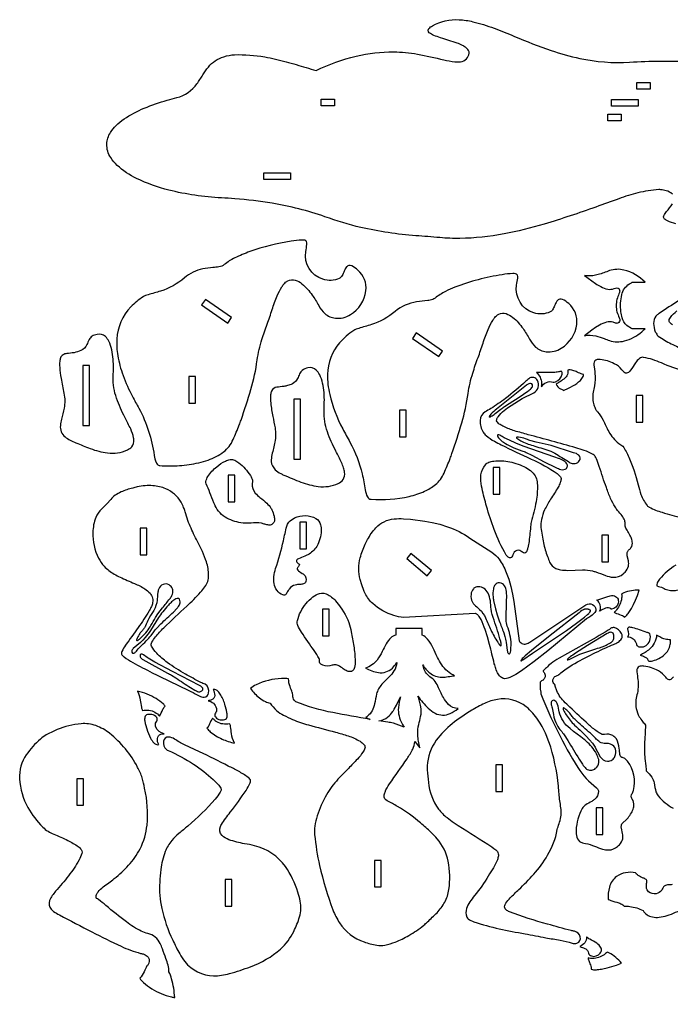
# Model space of a CAD drawing. Extents: x -367 to 392, y -253 to 380.
# Drawn here: x -366.5 to -72.6, y -253.4 to 187.4 of the extents above; entities that cross this region are included whole.
import ezdxf

# ---------------------------------------------------------------- set-up
doc = ezdxf.new("R2010")
doc.units = 0
doc.header["$MEASUREMENT"] = 0
doc.layers.get('0').update_dxf_attribs({"linetype": 'CONTINUOUS'})

msp = doc.modelspace()

# ---------------------------------------------------------------- linework, layer by layer
for points in [[(-72.14, 108.71, 0.124217), (-74.94, 110.22, 0.045844), (-77.36, 110.69, 0.03225), (-78.3, 110.7, 0.046025), (-87.67, 109.21, 0.024282), (-96.24, 106.63, 0.002034), (-106.6, 102.86, -0.011865), (-129.91, 95.19, -0.02595), (-148.06, 90.71, -0.041116), (-167.93, 88.69, -0.027392), (-176.96, 89.07, 0.006425), (-187.78, 89.93, -0.036475), (-212.64, 93.66, -0.03226), (-228.81, 98.51, 0.042443), (-252.61, 104.54, 0.022581), (-269.4, 106.6, 0.007263), (-275.53, 107, -0.048878), (-299.21, 110.48, -0.046852), (-313.76, 115.71, -0.076476), (-322.52, 121.65, -0.057339), (-325.43, 125.12, -0.148204), (-327.17, 131.27, -0.136588), (-325.53, 136.47, -0.06527), (-323, 139.62, -0.047104), (-319.42, 142.58, -0.050602), (-310.28, 147.44, -0.030854), (-299.93, 150.98, -0.005833), (-295.53, 152.17, 0.173152), (-286.54, 158.39, 0.019615), (-283.88, 162.43, -0.028709), (-281.39, 165.98, -0.14828), (-274.43, 170.63, -0.062568), (-269.55, 171.51, -0.055794), (-255.98, 170.52, -0.022927), (-246.33, 168.33, -0.00608), (-241.78, 167.06, -0.000652), (-232.8, 164.39, -0.054496), (-214.75, 170.92, -0.059248), (-197.8, 172.83, -0.037564), (-187.14, 171.8, -0.019111), (-175.21, 169.22, 0.031811), (-170.21, 168.37, 0.02051), (-168.37, 168.28, 0.319528), (-163.86, 171.53, 0.266374), (-164.39, 173.95, 0.067307), (-165.22, 174.73, 0.048719), (-166.76, 175.69, 0.035757), (-169.18, 176.76, 0.008485), (-176.66, 179.17, -0.011395), (-179.7, 180.24, -0.077706), (-181.75, 181.41, -0.233752), (-182.3, 182.52, -0.166477), (-181.91, 183.37, -0.069672), (-180.36, 184.57, -0.145957), (-168.31, 187.32, -0.04794), (-162.14, 186.42, -0.031823), (-152.52, 183.46, -0.010841), (-143.4, 179.79, 0.016842), (-126.84, 173.45, 0.026706), (-113.92, 169.86, 0.067088), (-91.42, 168.16, -0.032685), (-63.73, 168.31, -0.04507)], [(-70.55, 95.35, -0.074183), (-74.29, 96.58, -0.043802), (-75.64, 97.46, -0.274695), (-76.08, 98.56, -0.060092), (-75.98, 98.97, -0.077754), (-74.81, 100.8, 0.02763), (-72.03, 104.27, 0.092193)], [(-69.2, 60.78, -0.002371), (-78.16, 54.86, 0.013297), (-79.35, 53.99, 0.084841), (-79.6, 53.71, 0.148206), (-80.6, 50.39, 0.109358), (-79.84, 46.68, -0.01257), (-78.99, 45.17, 0.085843), (-78.49, 44.61, 0.036842), (-72.65, 41.23, 0.002365), (-66.46, 38.26, -0.017758)], [(-72.12, 49.78, -0.079079), (-73.42, 50.91, -0.25982), (-73.57, 52.17, -0.079819), (-73.06, 53.11, -0.0556), (-70.1, 56.02, -0.030559)], [(-66.48, 28.78, -0.038351), (-77.12, 32.59, 0.054843), (-85.09, 35.11, 0.20455), (-86.96, 34.61, 0.084397), (-88.78, 32.62, -0.009797), (-91, 29.31, -0.111572), (-92.35, 28.07, -0.324601), (-93.96, 28.4, -0.032168), (-94.89, 29.54, 0.10125), (-98.36, 32.24, 0.093321), (-104.69, 34.16, 0.050285), (-106.01, 34.13, 0.332717), (-107.55, 32.31, 0.061128), (-107.47, 30.8, -0.02554), (-106.96, 26.6, -0.077396), (-107.61, 20.82, 0.108714), (-107.87, 14.9, 0.030662), (-107.55, 13.68, 0.005618), (-106.76, 11.71, 0.089569), (-105.92, 10.53, -0.061549), (-103.42, 6.82, 0.001149), (-100.87, 1.69, 0.104939), (-96.34, -3.68, 0.04266), (-94.41, -4.89, -0.018674), (-91.79, -9.88, -0.052984), (-87.62, -22.31, 0.022787), (-86.32, -26.72, 0.081037), (-83.52, -31.71, 0.11254), (-82.55, -32.45, 0.051798), (-76.71, -34.76, 0.006146), (-67.99, -37.16, 0.000421)], [(-70.57, -58.54, 0.078884), (-77.92, -64.85, 0.061034), (-79.05, -66.69, 0.20757), (-79.08, -67.96, -0.051375), (-76.49, -68.83, 0.035339), (-74.12, -69.74, 0.144851), (-69.64, -69.69, -0.064584)], [(-71.6, -108.89, -0.099403), (-72.86, -110.09, -0.318601), (-74.4, -109.93, -0.072566), (-75.15, -109.1, 0.106226), (-78.47, -106.23, 0.093937), (-84.94, -104.08, 0.052461), (-86.61, -104.07, 0.303993), (-88.1, -105.63, 0.07106), (-88.15, -106.66, 0.003072), (-87.67, -110.18, -0.093042), (-88.13, -117.05, 0.111206), (-88.47, -123.19, 0.090177), (-87.06, -126.89, 0.03349), (-85.57, -129.05, 0.012826), (-84.24, -130.67, -0.005191), (-84.73, -139.28, 0.040362), (-84.54, -145.67), (-84.14, -149.09, -0.013848), (-83.95, -151.36, -0.052714), (-81.4, -154.15, -0.115154), (-80.37, -156.71, 0.034638), (-79.53, -160.77, 0.087014), (-78.61, -162.6, 0.089508), (-71.76, -168.19, 0.007521)], [(-72.27, -202.58, -0.154666), (-73.13, -202.72, 0.061744), (-74.76, -202.78, 0.243898), (-76.48, -204.12, -0.042741), (-76.94, -205.13, -0.213098), (-79.49, -206.68, -0.205078), (-82.85, -205.84, -0.206613), (-83.86, -203.72, -0.035686), (-83.87, -203.01, -0.018749), (-83.65, -201.17, 0.104793), (-83.67, -200.68, 0.100775), (-84.03, -200.3, 0.067328), (-85.25, -199.6, -0.039797), (-87.6, -198.45, -0.100714), (-88.78, -197.31, 0.220677), (-97.31, -198.97, 0.16503), (-100.53, -203.72, 0.090455), (-101.03, -209.24, 0.037936), (-99.95, -209.68, 0.016012), (-96.29, -210.82, -0.085583), (-94.47, -211.72, -0.054182), (-93.85, -212.33, -0.054918), (-91.32, -212.44, -0.086615), (-85.32, -214.32, 0.220653), (-81.17, -217.17, 0.078701), (-78.09, -217.28, 0.050032), (-74.55, -216.55, 0.06409), (-67.02, -213.12, 0.047462)]]:
    msp.add_lwpolyline(points, format="xyb")
for points in [[(-82.22, 156), (-88.22, 156), (-88.22, 159), (-82.22, 159)], [(-224.46, 148.49), (-230.46, 148.49), (-230.46, 151.49), (-224.46, 151.49)], [(-87.55, 148.29), (-99.55, 148.29), (-99.55, 151.29), (-87.55, 151.29)], [(-95.21, 141.78), (-101.21, 141.78), (-101.21, 144.78), (-95.21, 144.78)], [(-244.37, 115.29), (-256.37, 115.29), (-256.37, 118.29), (-244.37, 118.29)], [(-270.91, 53.02), (-282.74, 61.24), (-284.45, 58.77), (-272.62, 50.56)], [(-175.82, 37.9), (-187.65, 46.12), (-189.36, 43.65), (-177.53, 35.44)], [(-334.93, 31.37), (-337.93, 31.37), (-337.93, 4.37), (-334.93, 4.37)], [(-287.26, 26.4), (-290.26, 26.4), (-290.26, 14.4), (-287.26, 14.4)], [(-85.41, 17.88), (-88.41, 17.88), (-88.41, 5.88), (-85.41, 5.88)], [(-239.84, 16.25), (-242.84, 16.25), (-242.84, -10.75), (-239.84, -10.75)], [(-192.17, 11.28), (-195.17, 11.28), (-195.17, -0.72), (-192.17, -0.72)], [(-150, -14.6), (-153, -14.6), (-153, -26.6), (-150, -26.6)], [(-269.44, -18.04), (-272.44, -18.04), (-272.44, -30.04), (-269.44, -30.04)], [(-237.14, -39.21), (-240.14, -39.21), (-240.14, -51.21), (-237.14, -51.21)], [(-309.12, -41.88), (-312.12, -41.88), (-312.12, -53.88), (-309.12, -53.88)], [(-103.92, -57.05), (-100.92, -57.05), (-100.92, -45.05), (-103.92, -45.05)], [(-190.02, -53.34), (-191.95, -55.64), (-182.75, -63.35), (-180.83, -61.05)], [(-226.93, -78.39), (-229.93, -78.39), (-229.93, -90.39), (-226.93, -90.39)], [(-135.21, -98.21), (-119.93, -87.98), (-115.42, -84.78), (-111.75, -81.98), (-110.4, -80.82), (-109.88, -80.33), (-109.66, -80.1), (-109.47, -79.89), (-109.31, -79.69), (-109.24, -79.6), (-109.18, -79.52), (-109.13, -79.43), (-109.09, -79.36), (-109.07, -79.32), (-109.05, -79.28), (-109.04, -79.25), (-109.03, -79.22), (-109.02, -79.18), (-109.01, -79.15), (-109, -79.12), (-109, -79.11), (-109, -79.09), (-109, -79.08), (-109, -79.06), (-109, -79.05), (-109, -79.04), (-109, -79.03), (-109, -79.01), (-109.01, -79), (-109.01, -78.99), (-109.01, -78.98), (-109.02, -78.97), (-109.02, -78.96), (-109.03, -78.94), (-109.03, -78.93), (-109.04, -78.92), (-109.05, -78.91), (-109.05, -78.91), (-109.06, -78.9), (-109.07, -78.89), (-109.08, -78.88), (-109.09, -78.87), (-109.1, -78.86), (-109.11, -78.86), (-109.13, -78.85), (-109.14, -78.84), (-109.54, -78.66), (-109.73, -78.58), (-109.91, -78.52), (-110.09, -78.46), (-110.27, -78.42), (-110.44, -78.38), (-110.6, -78.36), (-110.76, -78.34), (-110.92, -78.34), (-111.08, -78.34), (-111.23, -78.35), (-111.38, -78.37), (-111.52, -78.4), (-111.67, -78.43), (-111.81, -78.48), (-111.95, -78.53), (-112.09, -78.59), (-112.23, -78.65), (-112.37, -78.73), (-112.65, -78.89), (-112.94, -79.08), (-113.53, -79.52), (-114.17, -80.03), (-127.21, -90.25), (-135.61, -96.99), (-138.56, -99.48), (-139.5, -100.34), (-139.82, -100.66), (-139.93, -100.78), (-139.98, -100.84), (-140.01, -100.89), (-140.24, -101.21), (-140.32, -101.34), (-140.38, -101.45), (-140.4, -101.5), (-140.42, -101.54), (-140.43, -101.55), (-140.43, -101.57), (-140.44, -101.59), (-140.44, -101.59), (-140.44, -101.6), (-140.44, -101.61), (-140.44, -101.61), (-140.44, -101.62), (-140.44, -101.63), (-140.44, -101.63), (-140.44, -101.63), (-140.44, -101.64), (-140.44, -101.64), (-140.44, -101.64), (-140.44, -101.64), (-140.43, -101.65), (-140.43, -101.65), (-140.43, -101.65), (-140.43, -101.65), (-140.43, -101.65), (-140.43, -101.66), (-140.43, -101.66), (-140.43, -101.66), (-140.43, -101.66), (-140.42, -101.66), (-140.42, -101.66), (-140.42, -101.67), (-140.42, -101.67), (-140.42, -101.67), (-140.42, -101.67), (-140.41, -101.67), (-140.41, -101.67), (-140.41, -101.67), (-140.41, -101.67), (-140.41, -101.67), (-140.4, -101.67), (-140.4, -101.68), (-140.4, -101.68), (-140.4, -101.68), (-140.39, -101.68), (-140.39, -101.68), (-140.38, -101.68), (-140.38, -101.68), (-140.37, -101.68), (-140.36, -101.68), (-140.36, -101.68), (-140.34, -101.67), (-140.33, -101.67), (-140.31, -101.67), (-140.27, -101.65), (-140.23, -101.64), (-140.18, -101.62), (-140.13, -101.59), (-140.02, -101.53), (-139.89, -101.46), (-139.58, -101.26)], [(-148.71, -148.56), (-151.71, -148.56), (-151.71, -160.56), (-148.71, -160.56)], [(-337.65, -154.84), (-340.65, -154.84), (-340.65, -166.84), (-337.65, -166.84)], [(-106.53, -179.98), (-103.53, -179.98), (-103.53, -167.98), (-106.53, -167.98)], [(-206.53, -203.65), (-203.53, -203.65), (-203.53, -191.65), (-206.53, -191.65)], [(-273.79, -212.31), (-270.79, -212.31), (-270.79, -200.31), (-273.79, -200.31)]]:
    msp.add_lwpolyline(points, close=True)
for points in [[(-304.95, -12.25, 0.200886), (-303.82, -13.57, 0.076412), (-303.34, -13.69, 0.026755), (-298.78, -13.85, 0.031829), (-290.07, -13.24, 0.044863), (-281.51, -11.2, 0.078024), (-274.56, -7.55, 0.12708), (-270.21, -1.93, 0.011734), (-267.44, 4.62, 0.012041), (-266.64, 6.84, 0.009974), (-262.19, 20.65, 0.037518), (-259.38, 33.92, -0.03828), (-257.23, 43.16, -0.018642), (-254.87, 50.08, 0.01105), (-252.63, 56.66, -0.021345), (-250.34, 62.8, -0.032432), (-248.21, 66.89, -0.016407), (-247.3, 68.25, -0.075549), (-246.6, 68.93, -0.031413), (-245.52, 69.67, -0.190146), (-242.23, 69.93, -0.097804), (-239.17, 68.24, -0.0654), (-234.56, 63.18, -0.027877), (-231.63, 58.41, 0.072236), (-228.91, 54.87, 0.162602), (-224.1, 52.77, 0.171114), (-217.32, 54.35, 0.224878), (-210.33, 65.1, 0.249742), (-213.99, 74.46, 0.087307), (-216.74, 76.33, 0.129506), (-218.04, 76.45, 0.198523), (-219.34, 75.51, 0.058323), (-220.34, 73.44, -0.036337), (-221.28, 71.6, -0.123285), (-222.34, 70.69, -0.187919), (-229.71, 70.28, -0.376074), (-237.45, 82.81, 0.010684), (-236.98, 85.99, 0.136395), (-237.14, 87.32, 0.213776), (-237.92, 87.9, 0.084222), (-239.14, 87.96, 0.036422), (-244.07, 87.45, 0.047633), (-262.68, 82.79, 0.024408), (-269.48, 79.94, 0.054445), (-274.23, 76.89, -0.112432), (-276.61, 75.93, -0.026489), (-279.33, 75.58, 0.024351), (-283.91, 74.95, 0.125908), (-292.17, 70.9, -0.100067), (-302.96, 64.96, -0.006358), (-308.54, 63.35, 0.053921), (-310.83, 62.4, 0.054696), (-316.35, 57.88, 0.179232), (-322.65, 43.3, 0.062305), (-322.23, 35.86, 0.045775), (-319.85, 26.99, 0.035532), (-315.63, 17.48, 0.007187), (-312.7, 12.16, -0.086118), (-305.78, -9.09, 0.057519)], [(-207.97, -28.83, 0.072264), (-190.87, -27.6, 0.047752), (-183.88, -25.29, 0.06489), (-178.99, -22.27, 0.117509), (-175.12, -17.05, 0.011733), (-172.35, -10.5, 0.012041), (-171.55, -8.28, 0.009974), (-167.1, 5.53, 0.037518), (-164.29, 18.8, -0.03828), (-162.14, 28.04, -0.018642), (-159.78, 34.96, 0.01105), (-157.54, 41.54, -0.021345), (-155.25, 47.68, -0.032432), (-153.12, 51.77, -0.016407), (-152.21, 53.13, -0.075549), (-151.51, 53.81, -0.031412), (-150.43, 54.55, -0.190146), (-147.14, 54.8, -0.097804), (-144.08, 53.12, -0.0654), (-139.47, 48.06, -0.027877), (-136.54, 43.29, 0.072236), (-133.82, 39.75, 0.162602), (-129.01, 37.65, 0.171114), (-122.23, 39.23, 0.224878), (-115.24, 49.98, 0.249742), (-118.9, 59.34, 0.087307), (-121.65, 61.21, 0.129506), (-122.95, 61.33, 0.198523), (-124.25, 60.39, 0.058323), (-125.25, 58.32, -0.036337), (-126.19, 56.48, -0.123285), (-127.25, 55.57, -0.187919), (-134.62, 55.16, -0.376074), (-142.36, 67.69, 0.010686), (-141.89, 70.87, 0.136396), (-142.05, 72.2, 0.213824), (-142.83, 72.78, 0.083514), (-144.05, 72.84, 0.033908), (-148.84, 72.36, 0.055866), (-170.18, 66.69, 0.018654), (-174.4, 64.82, 0.051091), (-179.18, 61.75, -0.102337), (-181.33, 60.84, -0.032699), (-182.46, 60.66, 0.005922), (-187.47, 60.09, 0.141126), (-197.08, 55.78, -0.099822), (-207.87, 49.84, -0.003605), (-213.6, 48.18, 0.065096), (-215.83, 47.21, 0.071007), (-222.23, 41.67, 0.170934), (-227.59, 27.45, 0.068485), (-226.67, 18.38, 0.061559), (-220.82, 2.88, 0.006901), (-217.53, -3.12, -0.062354), (-212.05, -17.43, -0.024925), (-210.62, -24.6, 0.073836), (-209.68, -27.75, 0.296769)], [(-84.43, 68.94, 0.137943), (-93.97, 74.46, 0.136391), (-100.5, 74.2, -0.024003), (-105.58, 72.39, -0.085593), (-110.37, 71.83, -0.030999), (-111.84, 72.03), (-108.46, 69.55), (-106.75, 68.37, 0.015448), (-104.46, 66.99, 0.069506), (-101.27, 65.8, 0.147107), (-98.46, 66.15, -0.043052), (-97.22, 66.46, -0.27528), (-96.2, 65.95, -0.187502), (-95.88, 64.88, -0.049468), (-95.99, 64.35, -0.007301), (-96.92, 61.94, 0.124075), (-97.28, 56.23, 0.034634), (-96.93, 54.94, -0.016518), (-95.91, 52.32, -0.346), (-96.71, 50.5, -0.153192), (-97.34, 50.44, -0.060351), (-98.87, 50.89, 0.154572), (-101.81, 50.95, 0.066398), (-105.05, 49.56), (-106.75, 48.51), (-108.46, 47.33), (-111.84, 44.86, -0.107399), (-106.69, 44.75, -0.034372), (-102.88, 43.59, 0.005505), (-100.5, 42.68, 0.144527), (-93.8, 42.49, 0.114737), (-85.85, 46.68, 0.021255), (-84.48, 47.94), (-90.25, 47.94, -0.057293), (-92.63, 49.49, -0.143922), (-94.81, 52.93, -0.051345), (-95.35, 55.69, -0.080462), (-94.96, 63.37, -0.199468), (-91.53, 68.19, -0.022347), (-90.25, 68.94)], [(-331.58, 45.46, 0.086175), (-333.78, 44.63, 0.128122), (-335.16, 43.12, 0.017154), (-336.14, 40.84, -0.183706), (-338.86, 38.16, -0.066052), (-341.92, 37.21, -0.02012), (-345.21, 36.8, 0.104146), (-346.92, 36.26, 0.16671), (-348.04, 34.85, 0.077125), (-348.4, 33.28, 0.046198), (-348.43, 30.68, 0.026648), (-347.8, 25.58, 0.004674), (-346.49, 18.89, -0.095938), (-346.46, 12.2, -0.016064), (-347.63, 7.22, 0.026209), (-348.13, 4.41, 0.25073), (-346.01, -0.7, 0.063427), (-343.76, -2.2, 0.031097), (-341.12, -3.39, 0.009381), (-334.64, -6.01, 0.055542), (-326.87, -8, 0.135515), (-317.9, -6.64, 0.107648), (-315.97, -5.18, 0.194451), (-315, -2, 0.035847), (-315.09, -1.23, 0.053142), (-316.42, 2.81, 0.015176), (-318.97, 7.9, -0.034074), (-322.81, 16.7, -0.088951), (-324.32, 26.13), (-324.18, 30.06, 0.055594), (-324.95, 38.56, 0.055039), (-326.27, 42.4, 0.081176), (-327.84, 44.52, 0.24415)], [(-236.49, 30.34, 0.11908), (-239.05, 29.24, 0.11877), (-240.23, 27.69, -0.010392), (-241.15, 25.5, -0.158663), (-243.5, 23.18, -0.065007), (-245.7, 22.35, -0.024484), (-247.36, 22, -0.010639), (-250.51, 21.62, 0.269258), (-252.89, 19.88, 0.085131), (-253.31, 18.22, 0.051236), (-253.26, 14.52, 0.025356), (-252.34, 8.45, -0.005611), (-251.32, 3.31, -0.09439), (-251.41, -3.08, -0.008807), (-252.73, -8.79, 0.068768), (-253.03, -11.84, 0.193611), (-251.21, -15.55, 0.068914), (-248.76, -17.28, 0.021036), (-247.41, -17.94, 0.007217), (-239.62, -21.12, 0.054627), (-231.81, -23.12, 0.13562), (-222.81, -21.76, 0.134255), (-220.63, -19.96, 0.1846), (-219.94, -16.73, 0.04074), (-220.43, -14.7, 0.031872), (-221.33, -12.31, 0.015176), (-223.88, -7.22, -0.034073), (-227.72, 1.58, -0.08895), (-229.23, 11.01), (-229.09, 14.94, 0.055589), (-229.86, 23.44, 0.055092), (-231.18, 27.28, 0.081119), (-232.75, 29.4, 0.244052)], [(-131.26, 21.93, -0.100406), (-128.95, 23.77, -0.189257), (-125.88, 23.94, 0.105448), (-124.91, 24.13, 0.246141), (-121.81, 27.5, 0.247983), (-122.22, 28.9, -0.083706), (-123.51, 28.51, -0.032798), (-125.72, 28.28, -0.01493), (-127.99, 28.22), (-133.35, 28.23, -0.184184), (-131.11, 23.59, -0.079941)], [(-124.48, 23.07, 0.227683), (-122.52, 20.9, -0.07172), (-121.26, 20.21), (-118.97, 21.23, 0.041486), (-115.29, 23.34, 0.036401), (-113.62, 24.73, 0.093757), (-112.42, 26.47, 0.07834), (-112.2, 27.42, -0.061288), (-113.29, 27.72, -0.013452), (-115.57, 28.68, 0.037177), (-117.49, 29.32, 0.075458), (-118.88, 29.42, 0.040778), (-119.3, 29.34, -0.202989), (-119.76, 26.81, -0.081375), (-121.16, 25.27, -0.03842), (-123.06, 23.95, 0.021357)], [(-93.46, -61.69, 0.137323), (-91.95, -59, 0.098673), (-91.98, -56.66), (-92.51, -54.36, -0.173265), (-92.29, -52.33, -0.070371), (-91.9, -51.81, 0.059497), (-90.83, -50.76, 0.205654), (-90.23, -48.01, 0.067934), (-90.76, -46.18, 0.036633), (-91.95, -43.84, -0.018786), (-93.1, -41.84, -0.118597), (-93.44, -40.19, 0.084204), (-93.63, -38.44, 0.072012), (-94.79, -36.36, 0.025323), (-96.84, -33.91, -0.045066), (-97.96, -32.34, -0.032822), (-99.98, -28.49, -0.019656), (-101.9, -23.62, -0.009405), (-105.09, -14.12, 0.010412), (-106.37, -10.57, 0.058026), (-106.9, -9.53, 0.089479), (-108.15, -8.56, 0.042362), (-111.85, -6.88, 0.018038), (-115.73, -5.65, 0.005141), (-137.18, 0.23, -0.005268), (-143.29, 1.97, -0.033686), (-148.17, 3.88, -0.019735), (-149.81, 4.77, -0.092633), (-151.21, 6.06, -0.233453), (-151.36, 7.04, -0.100763), (-150.77, 8.28, -0.073914), (-148.02, 11.12, -0.061878), (-134.61, 19.09, 0.414856), (-133, 24.7, 0.181331), (-134.62, 26.01, 0.177887), (-136.37, 25.82, 0.016263), (-138.19, 24.32, -0.016743), (-147.39, 16.59, -0.023858), (-153.98, 12.03, -0.004986), (-156.61, 10.51, 0.264328), (-158.87, 6.68, 0.138882), (-157.4, 1.33, 0.06975), (-156.14, -0.14, 0.053745), (-152.41, -2.74, 0.014856), (-149.34, -4.32, 0.010951), (-135.87, -10.72, -0.043531), (-124.1, -17.31, -0.051754), (-122.85, -18.39, -0.205911), (-122.35, -19.83, -0.081675), (-122.67, -21.33, -0.038406), (-123.67, -23.42, -0.010733), (-127.08, -28.85, 0.029265), (-129.74, -33.65, 0.054829), (-131.21, -38, 0.070328), (-131.41, -41.56, 0.017245), (-130.27, -48.52, 0.039657), (-128.44, -54.68, 0.015223), (-127.48, -57.26, 0.191715), (-124.68, -60.01, 0.067685), (-122.59, -60.64, 0.045711), (-119.24, -60.91), (-112.62, -60.73, -0.055827), (-108.16, -61.2, -0.022969), (-106.71, -61.61, -0.009323), (-102.32, -63.22, 0.069327), (-98.87, -64.04, 0.202077), (-94.26, -62.45, 0.030357)], [(-149.48, 11.68, -0.017285), (-147.84, 12.89), (-145.81, 14.24), (-141.29, 17.12), (-137.33, 19.79, 0.03608), (-135.76, 21.11, 0.231357), (-135.19, 22.75, 0.401062), (-136.09, 23.36, 0.127949), (-137.45, 22.86, 0.026959), (-137.95, 22.51), (-146.25, 16), (-151.38, 11.81, 0.019839), (-153.97, 9.49, 0.046357), (-154.6, 8.68, 0.066275), (-154.74, 8.35, 0.27869), (-154.68, 8.22, 0.27869), (-154.54, 8.22, 0.085642), (-153.84, 8.52, 0.028704), (-152, 9.74)], [(-119.49, -13.49, 0.160966), (-119.99, -12.52, 0.07263), (-121.18, -11.55, 0.045509), (-123.45, -10.43), (-125.1, -9.85), (-139.4, -4.88), (-142.7, -3.57), (-145.6, -2.28), (-147.93, -1.12, 0.010136), (-150, 0.04, 0.15381), (-150.76, 0.17, 0.206077), (-150.97, -0.01, 0.206077), (-150.99, -0.29, 0.119758), (-150.48, -1.21, 0.073325), (-148.24, -3.19, 0.041086), (-144.82, -5.11, 0.034184), (-140.02, -6.99, -0.028592), (-138.03, -7.78), (-135.55, -8.98), (-129.9, -11.93), (-124.69, -14.56, 0.032902), (-122.39, -15.47, 0.244386), (-119.96, -14.97, 0.245288)], [(-114.11, -11.56, 0.381878), (-114.33, -9.02, 0.158869), (-116.71, -7.97), (-126.84, -4.66), (-133.56, -3.1), (-136.41, -2.31, -0.038469), (-138.36, -1.59, 0.080632), (-141.48, -0.89, 0.02074), (-142.15, -0.9, 0.126201), (-142.41, -1.01, 0.209531), (-142.44, -1.15, 0.209531), (-142.36, -1.28, 0.069833), (-141.89, -1.65, 0.03583), (-139.92, -2.76, 0.047564), (-134.2, -4.9, -0.001125), (-127.02, -7.2, -0.027963), (-126.31, -7.51), (-125.13, -8.13, -0.005573), (-119.02, -11.92, 0.085995), (-117.3, -12.72, 0.202634), (-114.85, -12.3, 0.093177)], [(-252.77, -33.62, -0.049125), (-251.75, -36.43, -0.06966), (-251.59, -38.35, -0.154721), (-252.09, -39.71, -0.201842), (-253.55, -40.48, -0.076231), (-254.64, -40.45, -0.057519), (-256.25, -40.03, 0.108014), (-260.96, -39.55, -0.051008), (-265.76, -39.62, -0.089941), (-273, -37.38, -0.159094), (-278.36, -31.78, -0.018367), (-278.98, -30.43, -0.013394), (-280.66, -25.93, 0.025648), (-282.36, -21.92, -0.133357), (-282.47, -20.82, -0.101937), (-281.57, -18.59, -0.078666), (-277.58, -14.22, -0.058912), (-273.66, -11.64, -0.060397), (-271.57, -10.94, -0.158098), (-269.51, -11.27, -0.051696), (-267.62, -12.43, -0.093286), (-262.42, -18.22, -0.077457), (-261.54, -20.32, -0.090304), (-261.57, -21.73, 0.202474), (-260.24, -26.05, 0.05362), (-258.13, -28.07, -0.010867), (-255.02, -30.65, -0.066223), (-253.17, -32.86, -0.030922)], [(-144.48, -54.77, -0.198391), (-145.12, -55.32, -0.209616), (-145.88, -55.14, -0.049029), (-146.82, -54.33, -0.044545), (-147.06, -54.01, -0.046474), (-152.54, -42.46, -0.021678), (-155.92, -32.03, -0.013911), (-157.98, -24.06, -0.049434), (-158.55, -19.34, -0.022768), (-158.48, -17.82, -0.128508), (-156.48, -13.32, -0.128318), (-154.86, -12.2, -0.063443), (-152.67, -11.64, -0.079199), (-145.5, -12, -0.076104), (-138.19, -14.61, -0.049887), (-135.54, -16.48, -0.094349), (-133.68, -18.97, -0.085401), (-133.08, -21.7, -0.054879), (-133.41, -28.8, -0.041241), (-135.52, -38.04, 0.045528), (-135.99, -40.36, -0.003352), (-136.79, -47.87, -0.032609), (-137.31, -50.75, -0.024583), (-137.74, -52.1, -0.075066), (-138.26, -52.94, -0.349101), (-139.26, -53.09, 0.054713), (-140.96, -52.02, 0.374035), (-143.42, -52.75, 0.047318), (-144.09, -53.98, -0.021706)], [(-315.46, -23.8, 0.034357), (-320.78, -25.59, 0.046107), (-323.41, -27.07, 0.053455), (-325.4, -28.91), (-327.24, -30.99, -0.029878), (-329.61, -33.33, 0.112674), (-332.15, -37.09, 0.0904), (-333.46, -43.83, 0.124838), (-330.88, -55.42, 0.059256), (-328.36, -59.09, 0.079318), (-323.8, -62.62, 0.021476), (-321.21, -63.97, 0.001858), (-314.74, -66.88, -0.047535), (-309.99, -69.25, -0.063131), (-307.7, -71.23, -0.246516), (-306.65, -76.02, -0.054808), (-307.26, -77.66, -0.024578), (-308.1, -79.2, -0.018419), (-313.03, -86.68, 0.002014), (-318.71, -94.66, 0.039638), (-320.38, -97.52, 0.086903), (-320.62, -98.44, 0.172314), (-320.44, -98.94, 0.068726), (-319.38, -99.96, 0.0409), (-315.45, -102.5, 0.005759), (-306.7, -107.04, 0.005048), (-289.22, -115.56, -0.015725), (-285.51, -117.54, 0.125208), (-283.28, -118.05, 0.331309), (-281.26, -116.27, 0.310077), (-282.85, -112.25, 0.0984), (-283.83, -111.87, -0.044466), (-284.78, -111.4, -0.010279), (-291.76, -107.7, -0.027058), (-299.89, -102.44, -0.039977), (-304.68, -98.26, -0.060092), (-306.99, -95.14, -0.174624), (-307.13, -94.18, -0.072412), (-306.83, -93.27, -0.060812), (-305.29, -90.95, -0.03148), (-301.49, -86.85, -0.006427), (-291.13, -77.1, 0.02209), (-284.89, -70.77, 0.0149), (-282.92, -68.4, 0.157422), (-281.3, -63.13, 0.077802), (-282.24, -57.15, 0.036961), (-284.04, -52.45, 0.011408), (-287.59, -45.3, -0.030383), (-290.63, -38.42, -0.025276), (-291.8, -34.5, 0.028785), (-292.55, -32.56, 0.038808), (-293.59, -30.21, 0.161101), (-300.55, -24.18, 0.08685), (-306.36, -22.78, 0.073912), (-313.48, -23.3, 0.017598)], [(-238.36, -62.8, -0.338816), (-237.49, -65.97, -0.242259), (-238.54, -67.03, -0.075638), (-240, -67.28, 0.03999), (-242.23, -67.52, 0.184258), (-244.91, -69.35, 0.044413), (-245.83, -70.83, -0.035791), (-246.37, -71.67, -0.321229), (-247.78, -72.02, -0.258806), (-251.75, -66.9, -0.073135), (-251.85, -63.78, -0.049435), (-251.05, -60.15, 0.030692), (-247.54, -47.55, -0.002737), (-246.05, -41.06, -0.113977), (-245.04, -39.23, -0.111246), (-242.47, -37.31, -0.237065), (-232.86, -37.49, -0.206368), (-230.76, -40.37, -0.082083), (-230.49, -43.1, -0.112916), (-232.5, -50.14, -0.121597), (-236.58, -53.93, -0.029838), (-237.92, -54.59, -0.006407), (-240.75, -55.68, 0.099709), (-241.48, -56.18, 0.237423), (-241.63, -56.88, 0.266157), (-240.58, -58.02, -0.217602), (-240.34, -58.26, -0.217602), (-240.37, -58.6, -0.071181), (-241.09, -59.58, 0.077239), (-241.35, -60.09, 0.125075), (-241.35, -60.37, 0.170767), (-240.71, -61.2), (-239.07, -62.27, -0.036059)], [(-111.11, -76.43, -0.247839), (-108.13, -76.3, -0.25383), (-106.6, -78.53, -0.119809), (-106.71, -79.13, -0.125984), (-108.94, -81.62, -0.036142), (-110.85, -82.71), (-128.24, -97.15), (-134.46, -102.07), (-140.24, -106.24), (-142.77, -107.84, -0.051843), (-146.33, -109.56, -0.06534), (-147.65, -109.78, -0.161111), (-149.26, -109.18, -0.107918), (-150.65, -107.63, -0.047254), (-151.77, -105.2, -0.014945), (-152.43, -103.01, -0.00173), (-154.55, -94.33), (-155.51, -90.88), (-156.53, -87.65, 0.038156), (-158.44, -83.05, 0.049494), (-159.65, -81.25, 0.099062), (-160.64, -80.5, 0.075717), (-161.09, -80.38), (-193.41, -82.15, -0.059257), (-197.71, -81.27, -0.107454), (-207.23, -75.89, -0.087247), (-210.71, -71.39, -0.027978), (-211.29, -70.06), (-212.2, -67.48), (-212.91, -65.1, -0.139063), (-212.88, -55.23, -0.042858), (-210.63, -49.17), (-209.59, -47.06, -0.070346), (-205.84, -41.7, -0.177916), (-197.58, -37.71, -0.042195), (-193.32, -37.63), (-190.29, -37.87), (-183.82, -38.69), (-180.45, -39.33), (-177.03, -40.16), (-173.59, -41.24, -0.066472), (-163.46, -46.34), (-153.58, -52.73, -0.088207), (-150.27, -55.92, -0.06549), (-147.05, -61.86, -0.018452), (-145.95, -64.96), (-145.01, -68.23), (-144.23, -71.59), (-143.59, -74.96), (-141.28, -92.7, 0.109935), (-140.02, -93.85, 0.206524), (-138.02, -94, 0.070782), (-136.41, -93.23)], [(-298.55, -67.84, 0.220582), (-301.16, -67.09, 0.220582), (-303.43, -68.6, 0.076869), (-303.97, -69.86, 0.040193), (-304.28, -71.57, 0.006933), (-304.49, -74.37, -0.106903), (-306.01, -78.97), (-307.44, -81.3), (-308.21, -82.69, 0.006185), (-309.79, -86, -0.031519), (-310.43, -87.18, -0.064938), (-311.42, -88.31, 0.034461), (-312.29, -89.4, 0.048078), (-313.49, -91.46, 0.099319), (-313.74, -92.29, 0.302152), (-313.65, -92.52, 0.302152), (-313.41, -92.51, 0.073932), (-312.79, -92.15, 0.032974), (-311.64, -91.2, 0.040174), (-309, -88.26, 0.025637), (-307.28, -85.78, 0.002894), (-305.21, -82.17), (-304.12, -80.52), (-302.06, -77.82, 0.007921), (-298.79, -73.76, 0.045852), (-297.87, -72.31, 0.166064), (-297.46, -69.71, 0.161908)], [(-160.78, -68.48, 0.159589), (-161.87, -69.19, 0.143805), (-162.94, -71.83, 0.162813), (-162.34, -75.21, 0.05086), (-161.54, -76.25, 0.01829), (-159.1, -78.53, -0.101525), (-156.38, -82.38, 0.005634), (-154, -87.74, 0.036091), (-150.92, -93.29, 0.012838), (-150.01, -94.59, 0.133535), (-149.57, -94.91, 0.353228), (-149.41, -94.84, 0.100847), (-149.35, -94.65, 0.053732), (-149.57, -92.94, 0.022882), (-152.55, -83.37, -0.046664), (-153.88, -78.29, -0.025183), (-154.09, -75.68, 0.060965), (-154.94, -71.9, 0.109069), (-156.63, -69.41, 0.208387), (-159.89, -68.34, 0.039093)], [(-152.73, -74.48), (-151.87, -78.24), (-151.13, -81.04), (-150.23, -83.72, -0.006595), (-148.18, -89.02), (-147.67, -90.66, -0.02971), (-147.09, -93.3), (-146.63, -97.03, 0.113827), (-146.11, -98.39, 0.239695), (-145.77, -98.57, 0.239695), (-145.43, -98.4, 0.113272), (-145.04, -97.25, 0.027645), (-144.94, -96.27), (-144.85, -94.18, 0.065154), (-145.38, -89.98, 0.025745), (-146.61, -86.02, -0.059292), (-147.08, -83.2, -0.018807), (-147.14, -81.48, 0.004276), (-146.84, -73.15, 0.052916), (-147.12, -69.64, 0.092919), (-147.86, -67.86, 0.195249), (-150.04, -66.47, 0.283974), (-152.07, -67.38, 0.106316), (-152.87, -69.22, 0.08611), (-153.01, -72.85, 0.026517)], [(-95.02, -71.54, -0.085032), (-95.02, -73.47, -0.137537), (-97.29, -78.74, -0.06306), (-98.46, -79.8, 0.053782), (-97.28, -80.37, -0.022908), (-94.63, -81.33, -0.067687), (-93.63, -81.97, 0.073276), (-92.69, -81.09, 0.031579), (-91.5, -79.49), (-90.63, -78.06), (-89.71, -76.36), (-88.79, -74.4), (-87.89, -72.21), (-87.05, -69.81, 0.094514), (-94.09, -71.06, 0.038183)], [(-299.38, -76.6, 0.018458), (-301.96, -79.63, 0.019926), (-303.83, -82.22), (-307.53, -88.1, -0.036411), (-309.86, -91.21), (-310.97, -92.4), (-312.02, -93.39), (-315.27, -96.18, 0.171816), (-315.94, -97.44, 0.300361), (-315.64, -98.19, 0.245718), (-314.92, -98.19, 0.121854), (-313.85, -97.33, -0.029427), (-312.17, -95.45, 0.009365), (-309.4, -92.72, 0.02331), (-307.23, -90.24), (-306.05, -88.67, -0.02782), (-304.62, -86.91), (-302.85, -85.08, 0.001221), (-297.15, -79.7), (-295.64, -78.14, 0.042352), (-294.59, -76.79, 0.178882), (-294.13, -75.07, 0.145073), (-294.44, -73.93, 0.31827), (-295.46, -73.56, 0.09456), (-296.53, -74.03, 0.046766), (-297.95, -75.16, 0.021838)], [(-216.87, -106.47, -0.182297), (-218.81, -106.34, -0.058405), (-220.56, -105.31, 0.040366), (-222.88, -103.82, 0.15103), (-224.79, -103.51, 0.053773), (-225.57, -103.72, -0.16086), (-229.76, -103.7, -0.11046), (-230.88, -103, -0.250521), (-231.21, -101.66, 0.12641), (-231.48, -100.62, 0.046331), (-233.64, -97.08, -0.012565), (-239.4, -88.76, -0.021772), (-241.07, -85.85, -0.14709), (-241.22, -83.59, -0.071193), (-239.75, -79.6, -0.106611), (-234.23, -72.85, -0.084898), (-231.33, -71.36, -0.207547), (-227.38, -71.89, -0.08451), (-223.54, -75.22, -0.08004), (-218.02, -84.45, -0.055583), (-216.98, -88.65, -0.002505), (-215.83, -95.07, -0.029919), (-215.18, -101.72, -0.05911), (-215.5, -104.74, -0.166438), (-216.42, -106.25, -0.078491)], [(-104.95, -79.34, 0.268734), (-105.14, -75.52, 0.067995), (-106.19, -74.29), (-102.22, -72.94, -0.029179), (-100.21, -72.4, -0.082045), (-98.86, -72.29, -0.207215), (-96.91, -73.43, -0.206694), (-96.58, -75.64, -0.322961), (-99.53, -78.4, -0.134113), (-99.85, -78.3, 0.213996), (-102.25, -77.98, 0.054841), (-103.59, -78.51, 0.031515)], [(-188.21, -138.09), (-186.04, -140.85, -0.047466), (-186.96, -135.06, -0.069507), (-186.54, -130.33, 0.004696), (-185.67, -126.86, 0.090947), (-185.59, -122.37, 0.038542), (-186.16, -119.85, 0.018074), (-186.9, -117.68, 0.041361), (-182.3, -123.05, 0.067443), (-179.14, -125.34, 0.228131), (-172.36, -125.45, 0.068525), (-168.76, -123.23, -0.184871), (-173.05, -121.34, -0.072982), (-175.4, -118.24, -0.014603), (-177.93, -113.16, 0.05923), (-179.58, -110.45, 0.047501), (-180.18, -109.88, -0.031621), (-182.73, -107.73, -0.119704), (-184.01, -105.65, -0.028353), (-184.31, -104.55, 0.055356), (-184.74, -103.53, 0.071376), (-181.52, -107.16, 0.177098), (-176.07, -109.05, 0.038151), (-173.29, -108.83, -0.009878), (-170.33, -108.43, -0.142485), (-176.15, -103.48, -0.035382), (-178.07, -100.16, -0.005435), (-180.14, -95.74, 0.068287), (-182.59, -91.91, 0.081012), (-184.92, -90.06), (-184.92, -87.06), (-196.92, -87.06), (-196.92, -90.06, 0.107476), (-199.06, -91.33, 0.079915), (-201.15, -94.05, 0.014157), (-202.94, -97.55, -0.03785), (-205.29, -101.33, -0.15392), (-210.48, -104.95, 0.08373), (-204.7, -106.97, 0.238411), (-198.42, -104.98, 0.033422), (-196.41, -102.52, -0.123904), (-197.69, -106.28, -0.052927), (-199.88, -108.94, 0.018995), (-203.13, -112.29, 0.043715), (-204.68, -114.4, 0.068535), (-205.51, -116.58, -0.001657), (-206.48, -121.13, -0.044438), (-207.53, -124.18, -0.117009), (-209.58, -126.64, -0.043207), (-210.43, -127.14, 0.029412), (-208.37, -128.11, -0.001132), (-225.22, -125.05, -0.051375), (-241.89, -120.12, -0.216637), (-243.19, -118.42, -0.058203), (-243.37, -116.47, 0.119445), (-243.43, -116.13, 0.144759), (-243.55, -116.01, 0.020149), (-244.57, -113.33, -0.092243), (-245.19, -109.83, 0.053034), (-248.4, -109.66, 0.101228), (-259.82, -112.5, 0.052085), (-262.44, -114.16, 0.062603), (-258.36, -118.37, 0.050072), (-255.68, -120.04, 0.062371), (-253.53, -120.73, 0.045274), (-250.59, -124.08, 0.069281), (-247.44, -126.21, 0.011795), (-243.38, -128.14, 0.032486), (-236.29, -130.59, 0.002835), (-224.03, -133.85, -0.010992), (-218.32, -135.53, -0.05829), (-213, -137.99, -0.061287), (-211.08, -139.6, -0.253414), (-210.83, -141.08, -0.083193), (-211.69, -142.88, -0.045078), (-214.16, -145.97, 0.003996), (-218.22, -150.24), (-222.93, -155.1, 0.066492), (-228.1, -162.06, 0.047324), (-232.35, -171.64, 0.0399), (-233.39, -176.17, 0.055947), (-233.47, -180.08, 0.033127), (-231.22, -193.97, 0.036493), (-225.19, -214.02, 0.050884), (-222.21, -219.87, 0.161788), (-211.19, -228.41, 0.04642), (-205.48, -229.92, 0.081587), (-201.83, -229.83, 0.051306), (-197.12, -228.47, 0.041329), (-191.01, -225.5, 0.039477), (-184.26, -220.92, 0.020024), (-182.56, -219.38, 0.008726), (-178.28, -215.24, 0.066318), (-174.79, -210.5, 0.084457), (-172.92, -204.77, 0.088356), (-173.23, -192.06, 0.122151), (-178.23, -181.9, 0.037722), (-181.01, -179, 0.008531), (-185.69, -174.78, 0.039747), (-196.08, -167.34, 0.016859), (-200.81, -164.8, -0.316088), (-202.11, -162.47, -0.080896), (-201.73, -160.9, -0.055309), (-199.67, -157.17, 0.002302), (-191.81, -145.85, 0.037267), (-189.24, -141.46, 0.065658)], [(-96.06, -184.61, 0.137455), (-94.55, -181.92, 0.098507), (-94.58, -179.58), (-95.13, -177.19, -0.101695), (-95.07, -175.64, -0.119626), (-94.55, -174.79), (-93.05, -173.42, 0.100999), (-90.07, -169.11, 0.062795), (-89.49, -166.89, 0.177929), (-90.26, -164.05, -0.109709), (-90.71, -162.67, -0.177848), (-90.36, -161.66, 0.09025), (-89.65, -160.09, 0.222833), (-92.34, -146.93, 0.076908), (-93.59, -145.76, 0.069299), (-95, -145.22, -0.227183), (-95.59, -144.69, -0.076038), (-95.78, -144, 0.009042), (-96.09, -141.18, 0.057838), (-97.27, -136.91, 0.053664), (-98.96, -135.43, 0.205454), (-102.73, -134.95, -0.114219), (-103.41, -134.94, -0.055671), (-104.06, -134.73, -0.038965), (-106.11, -133.49, -0.033227), (-109.98, -130.39, -0.006541), (-118.31, -122.57, -0.016003), (-121.1, -119.95, -0.099884), (-124.62, -114.4, -0.048568), (-125.05, -112.64, 0.231244), (-125.61, -111.89, -0.252126), (-126.03, -111.02, -0.076509), (-125.81, -109.61, -0.166345), (-125.08, -108.76, -0.038194), (-123.71, -108.1, 0.084282), (-122.94, -107.6, -0.043993), (-120.68, -105.73, -0.032949), (-111.41, -100.29, -0.012907), (-102.17, -95.82, -0.009528), (-98.69, -94.33, 0.02886), (-96.63, -93.26, 0.104258), (-95.1, -91.72, 0.270854), (-95.08, -89.38, 0.213898), (-98.45, -86.74, 0.198095), (-99.85, -87.05, -0.02385), (-101.17, -87.94, -0.010079), (-111.86, -94.23), (-123.24, -100.52, 0.039102), (-126.86, -102.91, 0.027309), (-128.96, -104.86, 0.017892), (-130.42, -106.22, 0.286044), (-130.45, -106.41, 0.061549), (-129.97, -106.94, -0.198461), (-129.53, -108.56, -0.116029), (-129.93, -109.87, -0.133519), (-131.14, -110.74, 0.223893), (-131.71, -111.29, 0.118069), (-131.72, -111.63, 0.025292), (-131.7, -114.52), (-131.53, -115.77, 0.08293), (-131.43, -116.6, 0.045036), (-114.8, -149.8, 0.084451), (-106.4, -158.92, -0.114782), (-105.55, -159.99, -0.070709), (-105.42, -160.51, -0.234823), (-107.21, -164.16, -0.042515), (-108.49, -165.05, 0.007958), (-111.17, -166.62, 0.107089), (-112.83, -168.27, 0.109067), (-115.57, -178.04, 0.082183), (-115.19, -181.26, 0.198323), (-113.38, -183.49, 0.056769), (-112.68, -183.75, 0.014583), (-111.34, -183.99, -0.041081), (-107.22, -185.27, 0.020443), (-103.65, -186.56, 0.07527), (-100.77, -186.97, 0.172513), (-96.87, -185.38, 0.030386)], [(-92.37, -90.95, -0.330031), (-88.75, -93.11, -0.048828), (-88.3, -94.41, 0.232246), (-87.22, -95.33, 0.352994), (-82.66, -93.26, 0.172106), (-82.1, -90.08, 0.201648), (-82.71, -89.16, 0.113575), (-83.1, -89.05, -0.029143), (-83.59, -88.93, -0.010848), (-86.96, -87.73, 0.02205), (-90.02, -86.78, 0.076776), (-91.75, -86.6, 0.294442), (-92.35, -87.1, 0.116756), (-92.34, -87.37, 0.00889), (-92.02, -88.79, -0.186113)], [(-113.87, -98.77, -0.021469), (-112.04, -98.06, -0.003779), (-104.96, -95.77), (-102.67, -94.91, 0.03832), (-100.32, -93.74, 0.08103), (-99.02, -92.63, 0.129698), (-98.6, -91.58, 0.130313), (-98.62, -89.64, 0.336896), (-99.88, -88.83, 0.117059), (-101.5, -89.36), (-110.36, -94.75), (-115.84, -98.27, 0.008833), (-118.28, -99.95, 0.054777), (-119.41, -100.95, -0.028447), (-119.6, -101.19, 0.332159), (-119.57, -101.29, 0.200727), (-119.35, -101.28, 0.037167), (-118.69, -101.03)], [(-86.7, -99.14, -0.032605), (-84.66, -99.88, -0.079046), (-83.6, -100.53, -0.115864), (-83.31, -101, 0.109667), (-83.03, -101.56, 0.217585), (-82.29, -101.84, 0.068911), (-80.93, -101.64, 0.118723), (-75.77, -98.93, 0.166616), (-73.09, -94.35, 0.061984), (-72.96, -92.25, -0.051723), (-75.45, -91.92, -0.053487), (-77.36, -91.19, -0.028767), (-79.27, -90.07, -0.135275), (-80.3, -93.74, -0.077363), (-82.5, -96.46, -0.088053)], [(-299.8, -107.21, -0.024327), (-298.05, -108.15), (-295.99, -109.42, 0.005344), (-289.4, -113.76), (-287.53, -114.87, 0.045224), (-285.84, -115.63, 0.100089), (-285.19, -115.68, 0.145825), (-284.12, -115.05, 0.37418), (-284.13, -113.76, 0.109961), (-285.45, -112.75), (-297.59, -106.52), (-305.5, -102.24), (-308.47, -100.49, -0.038183), (-310.57, -99, 0.108495), (-311.3, -98.68, 0.296915), (-312.07, -98.99, 0.188327), (-312.18, -99.5, 0.190847), (-311.51, -100.68, 0.048401), (-311, -101.06)], [(-303.36, -126.69, 0.01072), (-301.88, -123.54, -0.06643), (-300.91, -122.09, 0.080819), (-301.79, -121.05, 0.053033), (-304.95, -118.75, 0.077448), (-313.34, -115.39, -0.072796), (-312.07, -119.4, -0.005476), (-311.59, -122.62, 0.10903), (-311.09, -124.05, -0.171185), (-305.45, -124.87, -0.107511)], [(-281.5, -119.67, -0.286728), (-277.73, -123.12, -0.130011), (-277.75, -124.51, -0.098566), (-278.23, -125.26, 0.323581), (-278.18, -127.01, 0.203071), (-276.03, -128.26, 0.100508), (-273.98, -128.19, 0.285967), (-272.93, -126.96, 0.108038), (-272.92, -125.55, 0.019309), (-273.23, -123.94), (-273.76, -121.93, 0.057407), (-275.72, -117.14, 0.065785), (-277.07, -115.4, 0.139826), (-278.47, -114.67, 0.093525), (-279.22, -114.69, -0.115938), (-278.5, -117.26, -0.31131), (-279.97, -119.34, -0.078326)], [(-193.15, -131.57, 0.03435), (-197.95, -129.86, 0.021891), (-200.53, -129.34), (-204.46, -128.75, 0.153184), (-200.54, -127.09, 0.066511), (-198.27, -124.58, 0.016511), (-197.55, -123.5), (-196.53, -121.73), (-194.7, -117.96, 0.054704), (-195.69, -122.78, 0.149869), (-194.05, -130.07, 0.019342)], [(-151.04, -187.68, -0.175141), (-150.62, -189.67, -0.06125), (-151.05, -191.4, -0.04072), (-152.83, -194.97, -0.010585), (-155.15, -198.7, -0.038113), (-161.37, -207.55, 0.007716), (-163.55, -210.41, 0.075452), (-164.96, -213.28, 0.147376), (-164.88, -217.21, 0.157413), (-164.2, -218.01, 0.069135), (-161.62, -219.33, 0.02964), (-150.22, -222.49, 0.010077), (-138.59, -224.76, -0.002364), (-129.22, -226.54, -0.002207), (-122.71, -227.65, -0.026505), (-117.38, -228.94, 0.138766), (-115.17, -228.98, 0.409814), (-113.68, -226.1, 0.262087), (-116.29, -223.61, -0.010463), (-117.84, -223.31, -0.010519), (-128.46, -220.37, -0.029807), (-145.59, -214.8, -0.061496), (-147.15, -213.96, -0.321744), (-147.69, -212.02, -0.069025), (-147.21, -210.99, -0.041358), (-145.29, -208.61, -0.014831), (-141.37, -204.81, 0.01675), (-134.69, -197.94, 0.048124), (-128.39, -189.37, 0.084417), (-124.05, -177.81, -0.032697), (-123.71, -176.55, 0.005875), (-122.75, -173.64, 0.131584), (-122.54, -167.15, -0.021792), (-123.29, -160.82, 0.054722), (-127, -140.61, 0.070305), (-132.64, -128.39, 0.071767), (-138, -122.44, 0.213378), (-151.04, -119.08, 0.070055), (-156.91, -120.93, 0.033093), (-162.65, -124.01, 0.031879), (-171.41, -130.05, 0.064086), (-178.59, -137.48, 0.147799), (-182.7, -149.08, 0.023063), (-182.69, -150.91, 0.005568), (-182.17, -156.5, 0.132774), (-177.61, -168.51, 0.069027), (-173.76, -172.39, 0.023339), (-170.57, -174.69, 0.006209), (-155.38, -184.34, -0.032774), (-151.72, -186.95, -0.064877)], [(-106.28, -149.6, 0.235944), (-105.27, -146.73, 0.083468), (-105.99, -144.38, 0.093088), (-110.37, -138.49, 0.018235), (-111.9, -137.16), (-113.47, -135.95), (-116.69, -133.56), (-118.28, -132.26, -0.073003), (-121.42, -128.82, -0.085522), (-123.15, -124.73, 0.015159), (-123.9, -121.37, 0.119772), (-124.66, -119.98, 0.159128), (-125.58, -119.49, 0.388911), (-126.76, -120.35, 0.134735), (-126.72, -121.85, 0.014187), (-126.39, -122.9, -0.025035), (-125.78, -125.92, 0.084417), (-124.16, -130.71, 0.056552), (-122.42, -133.16, -0.027482), (-120.93, -135.08), (-119.3, -137.57, 0.001829), (-114.2, -145.97), (-112.67, -148.3, 0.045346), (-111.1, -150.25, 0.051556), (-110.5, -150.7, 0.132343), (-108.39, -151.03, 0.169722), (-106.8, -150.15, 0.013258)], [(-99.28, -146.31, 0.139086), (-98.1, -144.76, 0.182874), (-97.86, -141.45, 0.21479), (-99.73, -139.43, 0.085626), (-101.32, -138.98), (-102.89, -138.9, -0.145055), (-105.35, -137.93, -0.045225), (-106.85, -136.59, 0.01723), (-109.9, -133.67, -0.005373), (-116.02, -128.2, -0.03898), (-117.34, -126.79, 0.097401), (-120.61, -123.2, 0.107389), (-121.22, -122.93, 0.524549), (-121.43, -123.23, 0.073738), (-121.21, -123.91, 0.047097), (-120.03, -126.08, 0.053407), (-116.24, -130.71, 0.005954), (-112.95, -133.74), (-111.06, -135.61), (-109.45, -137.33), (-108.12, -138.87, -0.046088), (-106.99, -140.59, 0.00865), (-104.78, -144.82, 0.241266), (-101.44, -146.94, 0.169121)], [(-301.38, -134.55, -0.26094), (-305, -131.62, -0.162627), (-305.15, -129.75, -0.10936), (-304.65, -128.91, 0.312829), (-304.69, -127.28, 0.195556), (-306.83, -125.92, 0.108509), (-308.84, -125.94, 0.289447), (-310.01, -127.13, 0.124267), (-310.05, -128.76, 0.019551), (-309.72, -130.37), (-309.15, -132.39, 0.046834), (-307.43, -136.6, 0.070657), (-306.01, -138.61, 0.139763), (-304.65, -139.48, 0.132692), (-303.7, -139.47, -0.169224), (-304.39, -136.7, -0.294305), (-302.76, -134.8, -0.073764)], [(-279.54, -127.5, 0.027109), (-280.84, -130.17, -0.057536), (-281.7, -131.69, -0.040877), (-282.04, -132.07, 0.056264), (-280.52, -133.65, 0.070346), (-275.23, -136.96, 0.055325), (-269.56, -138.81, -0.080182), (-270.97, -134.52, -0.011486), (-271.35, -131.38, 0.118619), (-271.73, -130.26), (-271.81, -130.15, -0.047726), (-274.84, -130.14, -0.120682), (-277.62, -129.21, -0.042152), (-278.6, -128.43, -0.011944)], [(-353.68, -178.55, 0.013435), (-351.13, -179.78, -0.012729), (-344.72, -182.7, -0.033917), (-340.05, -185.47, -0.054786), (-338.72, -186.73, -0.066137), (-338.4, -187.3, -0.143259), (-338.45, -188.61, -0.060716), (-339.7, -191.48, -0.035564), (-344.45, -198.59, -0.017038), (-350.26, -205.57, 0.074209), (-352.99, -209.71, 0.289608), (-352.26, -213.67, 0.054058), (-351.16, -214.67, 0.03401), (-348.59, -216.27, -0.002046), (-333.91, -223.92, 0.009148), (-320.78, -230.39, 0.03987), (-311.98, -233.56, -0.022234), (-310.43, -233.94, -0.15565), (-308.53, -235.34, -0.326057), (-308.71, -238.82, -0.060908), (-309.17, -239.24, 0.026908), (-310.33, -241.86, -0.092282), (-312.34, -244.79, 0.050719), (-310.62, -246.69, 0.084432), (-302.72, -251.7, 0.05355), (-298.07, -253.22, 0.021431), (-296.58, -253.44, 0.058731), (-297.95, -245.04, 0.040143), (-299.16, -241.91, 0.058462), (-299.56, -238.85, 0.028713), (-300.49, -235.89, -0.003111), (-302.12, -231.54, 0.009645), (-303.05, -229.13, 0.223051), (-308.71, -224.62, -0.057789), (-311.62, -223.59, -0.045751), (-318.36, -219.38, -0.016228), (-327.56, -212, 0.011624), (-330.93, -209.31, 0.038411), (-331.84, -208.77, -0.191309), (-331.78, -206.99, -0.072019), (-331.08, -205.79, -0.056297), (-328.81, -203.62, 0.004574), (-323.82, -199.89, 0.041247), (-317.34, -193.86, 0.05896), (-312.19, -186.47, 0.096731), (-309.05, -175.74, 0.080532), (-310.12, -159.14, 0.017702), (-311.26, -154.49, 0.050723), (-313.27, -149.72, 0.104913), (-325.92, -134.38, 0.0734), (-332.13, -130.9, 0.111709), (-338.71, -130.06, 0.047595), (-344.3, -130.99, 0.068492), (-354.47, -135.07, 0.041298), (-357.15, -136.96, 0.057304), (-363.53, -144.07, 0.169315), (-366.49, -154.88, 0.116087), (-362.74, -167.84, 0.070555), (-356.05, -176.68, 0.057139)], [(-271.85, -242.68, 0.014999), (-262.41, -239.65, 0.092094), (-248.86, -231.62, 0.101781), (-242.88, -223.66, 0.039554), (-240.25, -217.1, 0.124023), (-239.98, -210, 0.034122), (-241.03, -205.97, 0.079683), (-246.63, -194.46, 0.179275), (-260.53, -185.03, 0.03181), (-265.04, -184.16, -0.044819), (-272.1, -182.33, -0.086926), (-275.23, -180.41, -0.32472), (-275.92, -176.31, -0.041387), (-275.5, -175.52, -0.023177), (-271.5, -169.92, 0.018575), (-264.4, -160.11, 0.049023), (-262.57, -156.72, 0.070238), (-262.35, -155.67, 0.209931), (-262.65, -155.03, 0.037499), (-263.49, -154.28, 0.036763), (-267.82, -151.5, 0.010089), (-272.4, -149.13, 0.007278), (-285.32, -142.72), (-292.19, -139.55, -0.036875), (-296.63, -136.96, 0.11674), (-299.28, -136.04, 0.380713), (-301.58, -137.96, 0.276038), (-300.32, -141.68, 0.10299), (-299.52, -142.07, -0.034757), (-288.04, -148.28, -0.045199), (-279.17, -155.23, -0.015897), (-277.1, -157.36, -0.013404), (-275.69, -159.1, -0.207969), (-275.59, -159.66, -0.089008), (-276.08, -160.92, -0.04664), (-278.37, -164.11, -0.041603), (-290.68, -176.2, -0.005569), (-294.68, -179.51, 0.038789), (-297.91, -182.69, 0.082611), (-300.85, -187.69, 0.060596), (-302.8, -195.79, 0.007037), (-303.34, -201.52, 0.069891), (-302.38, -213.33, 0.059064), (-297.48, -227.57, 0.020969), (-294.27, -233.78, 0.02518), (-291.97, -237.29, 0.229918), (-279.01, -243.66, 0.07904)], [(-113.89, -230.43, 0.092176), (-113.28, -230.75, -0.045401), (-111.17, -231.58, -0.239644), (-109.97, -233.42, 0.264629), (-108.62, -234.75, 0.310991), (-104.67, -233.51, 0.09211), (-104.17, -232.47, 0.193928), (-104.5, -230.83, 0.125592), (-106.19, -228.99, 0.01813), (-109.35, -227.18, -0.035473), (-110.88, -226.17, -0.34415)], [(-110.12, -235.66, 0.045104), (-109.73, -237.19, -0.013967), (-108.9, -239.33, -0.102479), (-108.7, -240.75, 0.095268), (-107.66, -240.95, 0.034308), (-105.86, -240.89, 0.017872), (-103.52, -240.53), (-101.56, -240.1), (-99.47, -239.53), (-97.3, -238.84), (-95.1, -238.02, 0.108215), (-100.75, -233.34, 0.029191), (-101.57, -233, -0.074056), (-102.97, -234.18, -0.132469), (-108.09, -235.91, -0.079581)]]:
    msp.add_lwpolyline(points, format="xyb", close=True)

doc.saveas('drawing.dxf')
